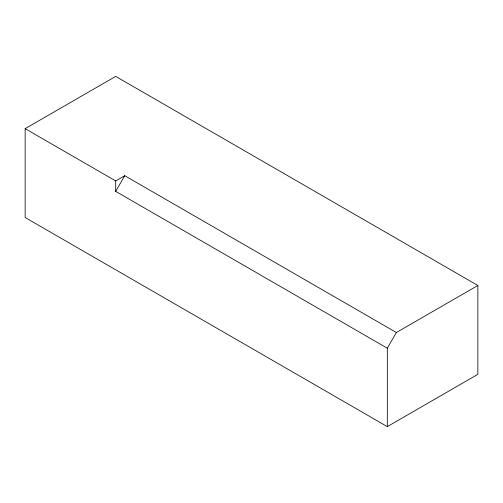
<?xml version="1.0" encoding="UTF-8"?>
<svg xmlns="http://www.w3.org/2000/svg" width="503" height="503" viewBox="0 0 503 503"><rect width="100%" height="100%" fill="white"/><g stroke="black" fill="none" stroke-linecap="round" stroke-linejoin="round"><path stroke-width="0.75" d="M387.31 426.613L387.31 348.202L115.69 191.385L124.744 175.704L396.364 332.521L477.85 285.478L477.85 374.339L387.31 426.613L25.15 217.522L25.15 128.661L115.69 76.387L477.85 285.478M387.31 348.202L396.364 332.521M25.15 128.661L115.69 180.929L124.744 175.704M115.69 180.929L115.69 191.385"/></g></svg>
